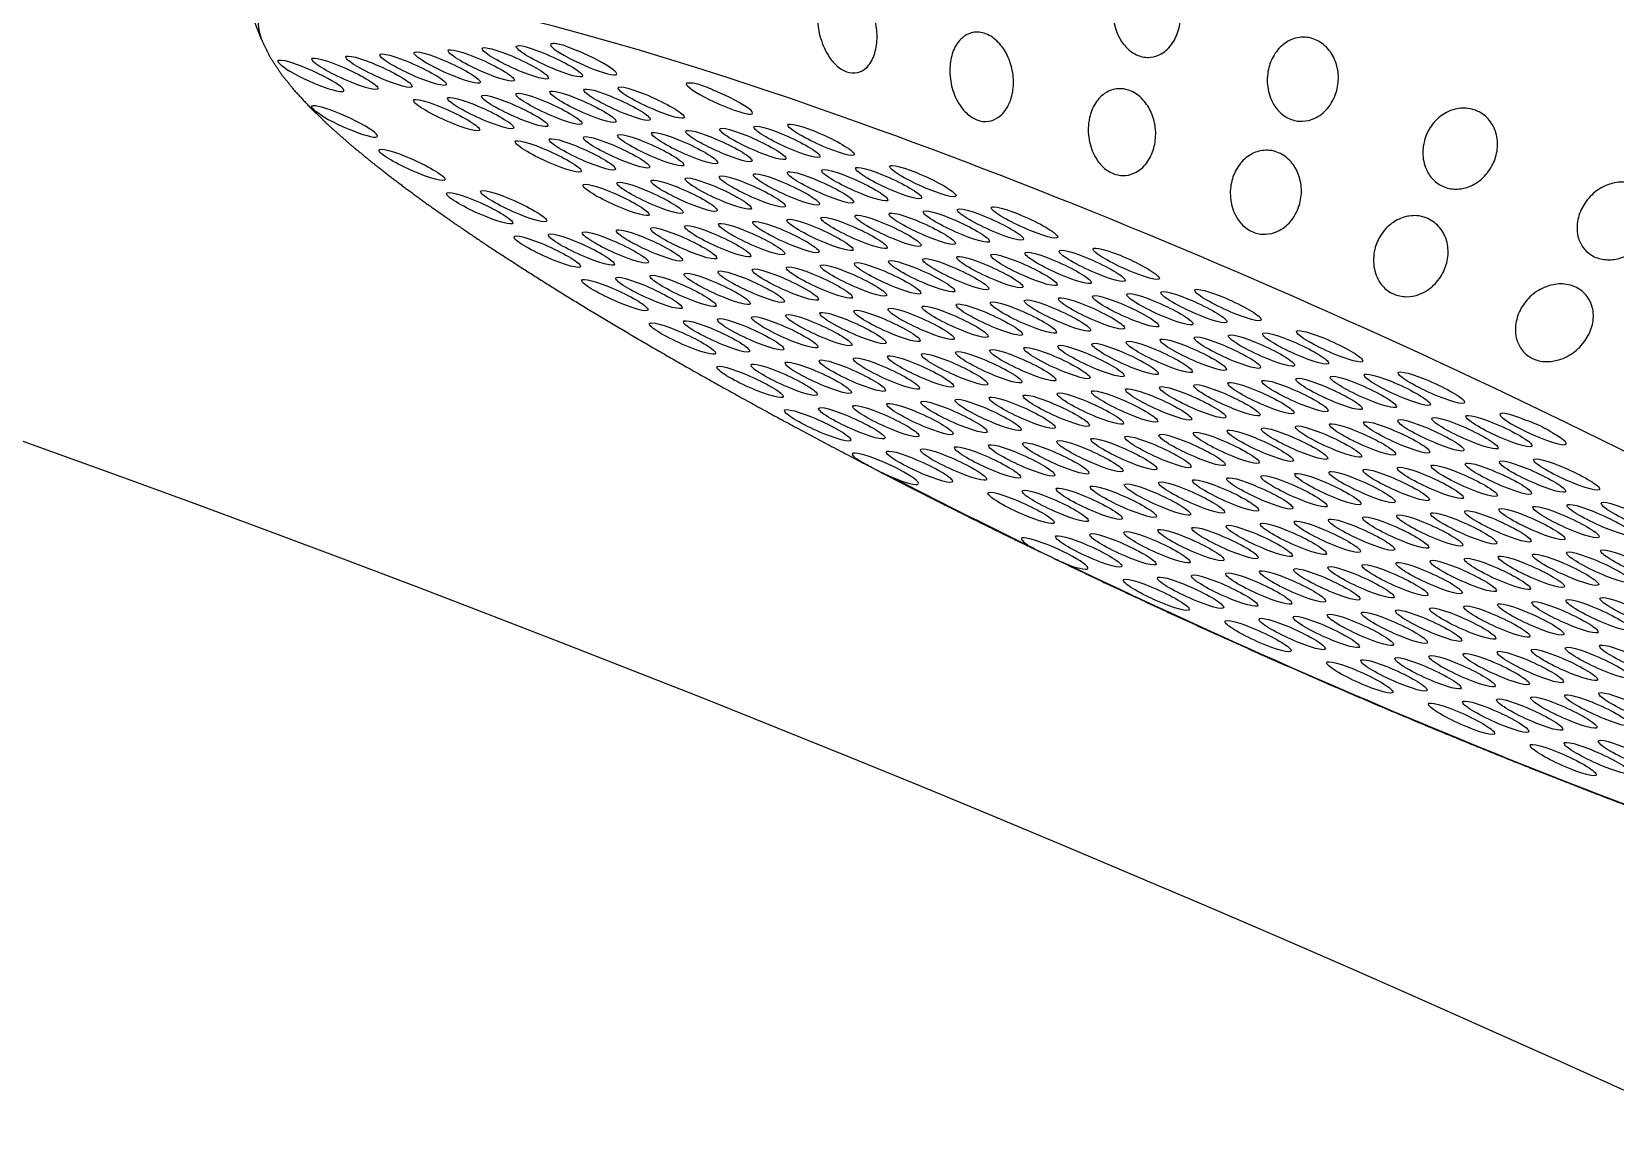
# Model space of a CAD drawing. Extents: x 1077 to 1145, y 510 to 635.
# Drawn here: x 1102.246 to 1104.23, y 556.44 to 557.81 of the extents above; entities that cross this region are included whole.
import ezdxf

# ---------------------------------------------------------------- set-up
doc = ezdxf.new("R2010")
doc.units = 0
doc.header["$MEASUREMENT"] = 0
doc.layers.add('1', color=4, linetype='Continuous')
doc.layers.add('DIM', color=3, linetype='Continuous')

# ---------------------------------------------------------------- blocks, each defined once
blk = doc.blocks.new('SUCTION')
at = {"layer": '1'}
blk.add_line((-0.5163, 1.4629), (-0.4533, 1.5289), dxfattribs=at)
for centre, major_axis, start_param, end_param in [((0.0017, 0.059), (-0.0289, 1.8748), 3.141593, 6.283185), ((0.5106, 0.0668), (-0.0289, 1.8748), 3.141593, 6.283185), ((-0.4641, 0.0518), (-0.022, 1.427), 2.994561, 6.430217)]:
    blk.add_ellipse(centre, major_axis=major_axis, ratio=0.145722, start_param=start_param, end_param=end_param, dxfattribs=at)
at = {"layer": '1', "color": 3}
for centre, major_axis, start_param, end_param in [((-0.5313, 1.3876), (0.0007, -0.0455), 3.930767, 8.961115), ((-0.5107, 1.35), (0.0007, -0.0455), 0.253665, 6.53685), ((-0.565, 1.3253), (0.0007, -0.0455), 4.112585, 9.142933), ((-0.4902, 1.3125), (0.0007, -0.0455), 0.253665, 6.53685), ((-0.4697, 1.2749), (0.0007, -0.0455), 0.253665, 6.53685), ((-0.5782, 1.2255), (0.0007, -0.0455), 0.253665, 6.53685), ((-0.4492, 1.2374), (0.0007, -0.0455), 0.253665, 6.53685), ((-0.5034, 1.2127), (0.0007, -0.0455), 0.253665, 6.53685), ((-0.4286, 1.1998), (0.0007, -0.0455), 0.253665, 6.53685), ((-0.4829, 1.1751), (0.0007, -0.0455), 0.253665, 6.53685), ((-0.4081, 1.1623), (0.0007, -0.0455), 0.253665, 6.53685), ((-0.5914, 1.1257), (0.0007, -0.0455), 0.253665, 6.53685), ((-0.4624, 1.1376), (0.0007, -0.0455), 0.253665, 6.53685), ((-0.3876, 1.1247), (0.0007, -0.0455), 0.253665, 6.53685), ((-0.5709, 1.0882), (0.0007, -0.0455), 0.253665, 6.53685), ((-0.4418, 1.1), (0.0007, -0.0455), 0.253665, 6.53685), ((-0.3671, 1.0871), (0.0007, -0.0455), 3.065388, 8.095736), ((-0.4961, 1.0753), (0.0007, -0.0455), 0.253665, 6.53685), ((-0.4213, 1.0624), (0.0007, -0.0455), 0.253665, 6.53685), ((-0.6046, 1.0259), (0.0007, -0.0455), 0.253665, 6.53685), ((-0.4756, 1.0378), (0.0007, -0.0455), 0.253665, 6.53685), ((-0.4008, 1.0249), (0.0007, -0.0455), 0.253665, 6.53685), ((-0.5841, 0.9884), (0.0007, -0.0455), 0.253665, 6.53685), ((-0.4551, 1.0002), (0.0007, -0.0455), 0.253665, 6.53685), ((-0.3803, 0.9873), (0.0007, -0.0455), 0.253665, 6.53685), ((-0.5093, 0.9755), (0.0007, -0.0455), 0.253665, 6.53685), ((-0.4345, 0.9626), (0.0007, -0.0455), 0.253665, 6.53685), ((-0.5636, 0.9508), (0.0007, -0.0455), 0.253665, 6.53685), ((-0.6178, 0.9261), (0.0007, -0.0455), 0.253665, 6.53685), ((-0.4888, 0.9379), (0.0007, -0.0455), 0.253665, 6.53685), ((-0.414, 0.9251), (0.0007, -0.0455), 0.253665, 6.53685), ((-0.5431, 0.9133), (0.0007, -0.0455), 0.253665, 6.53685), ((-0.3392, 0.9122), (0.0007, -0.0455), 2.883569, 7.913917), ((-0.5973, 0.8886), (0.0007, -0.0455), 0.253665, 6.53685), ((-0.4683, 0.9004), (0.0007, -0.0455), 0.253665, 6.53685), ((-0.3935, 0.8875), (0.0007, -0.0455), 0.253665, 6.53685), ((-0.5225, 0.8757), (0.0007, -0.0455), 0.253665, 6.53685), ((-0.4477, 0.8628), (0.0007, -0.0455), 0.253665, 6.53685), ((-0.5768, 0.851), (0.0007, -0.0455), 0.253665, 6.53685), ((-0.373, 0.85), (0.0007, -0.0455), 0.253665, 6.53685), ((-0.6311, 0.8263), (0.0007, -0.0455), 0.253665, 6.53685), ((-0.502, 0.8381), (0.0007, -0.0455), 0.253665, 6.53685), ((-0.4272, 0.8253), (0.0007, -0.0455), 0.253665, 6.53685), ((-0.5563, 0.8134), (0.0007, -0.0455), 0.253665, 6.53685), ((-0.3524, 0.8124), (0.0007, -0.0455), 0.253665, 6.53685), ((-0.6105, 0.7888), (0.0007, -0.0455), 0.253665, 6.53685), ((-0.4815, 0.8006), (0.0007, -0.0455), 0.253665, 6.53685), ((-0.4067, 0.7877), (0.0007, -0.0455), 0.253665, 6.53685), ((-0.5357, 0.7759), (0.0007, -0.0455), 0.253665, 6.53685), ((-0.3319, 0.7749), (0.0007, -0.0455), 0.253665, 6.53685), ((-0.59, 0.7512), (0.0007, -0.0455), 0.253665, 6.53685), ((-0.461, 0.763), (0.0007, -0.0455), 0.253665, 6.53685), ((-0.3862, 0.7502), (0.0007, -0.0455), 0.253665, 6.53685), ((-0.6443, 0.7265), (0.0007, -0.0455), 0.253665, 6.53685), ((-0.5152, 0.7383), (0.0007, -0.0455), 0.253665, 6.53685), ((-0.4404, 0.7255), (0.0007, -0.0455), 0.253665, 6.53685), ((-0.5695, 0.7136), (0.0007, -0.0455), 0.253665, 6.53685), ((-0.3656, 0.7126), (0.0007, -0.0455), 0.253665, 6.53685), ((-0.6237, 0.6889), (0.0007, -0.0455), 0.253665, 6.53685), ((-0.4947, 0.7008), (0.0007, -0.0455), 0.253665, 6.53685), ((-0.4199, 0.6879), (0.0007, -0.0455), 0.253665, 6.53685), ((-0.549, 0.6761), (0.0007, -0.0455), 0.253665, 6.53685), ((-0.3451, 0.6751), (0.0007, -0.0455), 0.253665, 6.53685), ((-0.6032, 0.6514), (0.0007, -0.0455), 0.253665, 6.53685), ((-0.4742, 0.6632), (0.0007, -0.0455), 0.253665, 6.53685), ((-0.3994, 0.6504), (0.0007, -0.0455), 0.253665, 6.53685), ((-0.6575, 0.6267), (0.0007, -0.0455), 0.253665, 6.53685), ((-0.5284, 0.6385), (0.0007, -0.0455), 0.253665, 6.53685), ((-0.4536, 0.6257), (0.0007, -0.0455), 0.253665, 6.53685), ((-0.3246, 0.6375), (0.0007, -0.0455), 0.253665, 6.53685), ((-0.5827, 0.6138), (0.0007, -0.0455), 0.253665, 6.53685), ((-0.3789, 0.6128), (0.0007, -0.0455), 0.253665, 6.53685), ((-0.637, 0.5891), (0.0007, -0.0455), 0.253665, 6.53685), ((-0.5079, 0.601), (0.0007, -0.0455), 0.253665, 6.53685), ((-0.4331, 0.5881), (0.0007, -0.0455), 0.253665, 6.53685), ((-0.5622, 0.5763), (0.0007, -0.0455), 0.253665, 6.53685), ((-0.3583, 0.5753), (0.0007, -0.0455), 0.253665, 6.53685), ((-0.6164, 0.5516), (0.0007, -0.0455), 0.253665, 6.53685), ((-0.4874, 0.5634), (0.0007, -0.0455), 0.253665, 6.53685), ((-0.4126, 0.5506), (0.0007, -0.0455), 0.253665, 6.53685), ((-0.6707, 0.5269), (0.0007, -0.0455), 4.977964, 10.008312), ((-0.5416, 0.5387), (0.0007, -0.0455), 0.253665, 6.53685), ((-0.4669, 0.5259), (0.0007, -0.0455), 0.253665, 6.53685), ((-0.3378, 0.5377), (0.0007, -0.0455), 0.253665, 6.53685), ((-0.5959, 0.514), (0.0007, -0.0455), 0.253665, 6.53685), ((-0.3921, 0.513), (0.0007, -0.0455), 0.253665, 6.53685), ((-0.6502, 0.4893), (0.0007, -0.0455), 0.253665, 6.53685), ((-0.5211, 0.5012), (0.0007, -0.0455), 0.253665, 6.53685), ((-0.4463, 0.4883), (0.0007, -0.0455), 0.253665, 6.53685), ((-0.3173, 0.5002), (0.0007, -0.0455), 0.253665, 6.53685), ((-0.5754, 0.4765), (0.0007, -0.0455), 0.253665, 6.53685), ((-0.3715, 0.4755), (0.0007, -0.0455), 0.253665, 6.53685), ((-0.4786, 0.0515), (-0.0215, 1.3915), 1.229121, 1.372604), ((-0.6296, 0.4518), (0.0007, -0.0455), 0.253665, 6.53685), ((-0.5006, 0.4636), (0.0007, -0.0455), 0.253665, 6.53685), ((-0.4258, 0.4508), (0.0007, -0.0455), 0.253665, 6.53685), ((-0.5549, 0.4389), (0.0007, -0.0455), 0.253665, 6.53685), ((-0.4801, 0.4261), (0.0007, -0.0455), 0.253665, 6.53685), ((-0.351, 0.4379), (0.0007, -0.0455), 0.253665, 6.53685), ((-0.6091, 0.4142), (0.0007, -0.0455), 0.253665, 6.53685), ((-0.4053, 0.4132), (0.0007, -0.0455), 0.253665, 6.53685), ((-0.5343, 0.4014), (0.0007, -0.0455), 0.253665, 6.53685), ((-0.4595, 0.3885), (0.0007, -0.0455), 0.253665, 6.53685), ((-0.3305, 0.4003), (0.0007, -0.0455), 0.253665, 6.53685), ((-0.5886, 0.3767), (0.0007, -0.0455), 0.253665, 6.53685), ((-0.3848, 0.3757), (0.0007, -0.0455), 0.253665, 6.53685), ((-0.6428, 0.352), (0.0007, -0.0455), 0.253665, 6.53685), ((-0.5138, 0.3638), (0.0007, -0.0455), 0.253665, 6.53685), ((-0.439, 0.351), (0.0007, -0.0455), 0.253665, 6.53685), ((-0.31, 0.3628), (0.0007, -0.0455), 0.253665, 6.53685), ((-0.5681, 0.3391), (0.0007, -0.0455), 0.253665, 6.53685), ((-0.3642, 0.3381), (0.0007, -0.0455), 0.253665, 6.53685), ((-0.6223, 0.3144), (0.0007, -0.0455), 0.253665, 6.53685), ((-0.4933, 0.3263), (0.0007, -0.0455), 0.253665, 6.53685), ((-0.4185, 0.3134), (0.0007, -0.0455), 0.253665, 6.53685), ((-0.6766, 0.2897), (0.0007, -0.0455), 5.159783, 10.190131), ((-0.5475, 0.3016), (0.0007, -0.0455), 0.253665, 6.53685), ((-0.4727, 0.2887), (0.0007, -0.0455), 0.253665, 6.53685), ((-0.3437, 0.3005), (0.0007, -0.0455), 0.253665, 6.53685), ((-0.6018, 0.2769), (0.0007, -0.0455), 0.253665, 6.53685), ((-0.398, 0.2758), (0.0007, -0.0455), 0.253665, 6.53685), ((-0.6561, 0.2522), (0.0007, -0.0455), 0.253665, 6.53685), ((-0.527, 0.264), (0.0007, -0.0455), 0.253665, 6.53685), ((-0.4522, 0.2512), (0.0007, -0.0455), 0.253665, 6.53685), ((-0.3232, 0.263), (0.0007, -0.0455), 0.253665, 6.53685), ((-0.5813, 0.2393), (0.0007, -0.0455), 0.253665, 6.53685), ((-0.3774, 0.2383), (0.0007, -0.0455), 0.253665, 6.53685), ((-0.4786, 0.0515), (-0.0215, 1.3915), 1.410939, 2.237983), ((-0.6355, 0.2146), (0.0007, -0.0455), 0.253665, 6.53685), ((-0.5065, 0.2265), (0.0007, -0.0455), 0.253665, 6.53685), ((-0.4317, 0.2136), (0.0007, -0.0455), 0.253665, 6.53685), ((-0.3026, 0.2254), (0.0007, -0.0455), 0.253665, 6.53685), ((-0.5607, 0.2018), (0.0007, -0.0455), 0.253665, 6.53685), ((-0.486, 0.1889), (0.0007, -0.0455), 0.253665, 6.53685), ((-0.3569, 0.2007), (0.0007, -0.0455), 0.253665, 6.53685), ((-0.615, 0.1771), (0.0007, -0.0455), 0.253665, 6.53685), ((-0.4112, 0.176), (0.0007, -0.0455), 0.253665, 6.53685), ((-0.6693, 0.1524), (0.0007, -0.0455), 0.253665, 6.53685), ((-0.5402, 0.1642), (0.0007, -0.0455), 0.253665, 6.53685), ((-0.4654, 0.1513), (0.0007, -0.0455), 0.253665, 6.53685), ((-0.3364, 0.1632), (0.0007, -0.0455), 0.253665, 6.53685), ((-0.5945, 0.1395), (0.0007, -0.0455), 0.253665, 6.53685), ((-0.3906, 0.1385), (0.0007, -0.0455), 0.253665, 6.53685), ((-0.6487, 0.1148), (0.0007, -0.0455), 0.253665, 6.53685), ((-0.5197, 0.1267), (0.0007, -0.0455), 0.253665, 6.53685), ((-0.4449, 0.1138), (0.0007, -0.0455), 0.253665, 6.53685), ((-0.3159, 0.1256), (0.0007, -0.0455), 0.253665, 6.53685), ((-0.574, 0.102), (0.0007, -0.0455), 0.253665, 6.53685), ((-0.4992, 0.0891), (0.0007, -0.0455), 0.253665, 6.53685), ((-0.3701, 0.1009), (0.0007, -0.0455), 0.253665, 6.53685), ((-0.6282, 0.0773), (0.0007, -0.0455), 0.253665, 6.53685), ((-0.4244, 0.0762), (0.0007, -0.0455), 0.253665, 6.53685), ((-0.2953, 0.0881), (0.0007, -0.0455), 0.253665, 6.53685), ((-0.5534, 0.0644), (0.0007, -0.0455), 0.253665, 6.53685), ((-0.4786, 0.0515), (0.0007, -0.0455), 0.253665, 6.53685), ((-0.3496, 0.0634), (0.0007, -0.0455), 0.253665, 6.53685), ((-0.6077, 0.0397), (0.0007, -0.0455), 0.253665, 6.53685), ((-0.4039, 0.0387), (0.0007, -0.0455), 0.253665, 6.53685), ((-0.662, 0.015), (0.0007, -0.0455), 0.253665, 6.53685), ((-0.5329, 0.0268), (0.0007, -0.0455), 0.253665, 6.53685), ((-0.4581, 0.014), (0.0007, -0.0455), 0.253665, 6.53685), ((-0.3291, 0.0258), (0.0007, -0.0455), 0.253665, 6.53685), ((-0.5872, 0.0022), (0.0007, -0.0455), 0.253665, 6.53685), ((-0.3833, 0.0011), (0.0007, -0.0455), 0.253665, 6.53685), ((-0.6414, -0.0225), (0.0007, -0.0455), 0.253665, 6.53685), ((-0.5124, -0.0107), (0.0007, -0.0455), 0.253665, 6.53685), ((-0.4376, -0.0236), (0.0007, -0.0455), 0.253665, 6.53685), ((-0.3085, -0.0117), (0.0007, -0.0455), 0.253665, 6.53685), ((-0.5666, -0.0354), (0.0007, -0.0455), 0.253665, 6.53685), ((-0.4919, -0.0483), (0.0007, -0.0455), 0.253665, 6.53685), ((-0.3628, -0.0364), (0.0007, -0.0455), 0.253665, 6.53685), ((-0.288, -0.0493), (0.0007, -0.0455), 0.253665, 6.53685), ((-0.6209, -0.0601), (0.0007, -0.0455), 0.253665, 6.53685), ((-0.4171, -0.0611), (0.0007, -0.0455), 0.253665, 6.53685), ((-0.5461, -0.073), (0.0007, -0.0455), 0.253665, 6.53685), ((-0.4713, -0.0858), (0.0007, -0.0455), 0.253665, 6.53685), ((-0.3423, -0.074), (0.0007, -0.0455), 0.253665, 6.53685), ((-0.6004, -0.0977), (0.0007, -0.0455), 0.253665, 6.53685), ((-0.3965, -0.0987), (0.0007, -0.0455), 0.253665, 6.53685), ((-0.6546, -0.1223), (0.0007, -0.0455), 0.253665, 6.53685), ((-0.5256, -0.1105), (0.0007, -0.0455), 0.253665, 6.53685), ((-0.4508, -0.1234), (0.0007, -0.0455), 0.253665, 6.53685), ((-0.3218, -0.1115), (0.0007, -0.0455), 0.253665, 6.53685), ((-0.5799, -0.1352), (0.0007, -0.0455), 0.253665, 6.53685), ((-0.5051, -0.1481), (0.0007, -0.0455), 0.253665, 6.53685), ((-0.376, -0.1362), (0.0007, -0.0455), 0.253665, 6.53685), ((-0.3012, -0.1491), (0.0007, -0.0455), 0.253665, 6.53685), ((-0.6341, -0.1599), (0.0007, -0.0455), 0.253665, 6.53685), ((-0.4303, -0.1609), (0.0007, -0.0455), 0.253665, 6.53685), ((-0.5593, -0.1728), (0.0007, -0.0455), 0.253665, 6.53685), ((-0.4845, -0.1856), (0.0007, -0.0455), 0.253665, 6.53685), ((-0.3555, -0.1738), (0.0007, -0.0455), 0.253665, 6.53685), ((-0.2807, -0.1866), (0.0007, -0.0455), 2.01819, 7.048538), ((-0.6136, -0.1975), (0.0007, -0.0455), 0.253665, 6.53685), ((-0.4098, -0.1985), (0.0007, -0.0455), 0.253665, 6.53685), ((-0.5388, -0.2103), (0.0007, -0.0455), 0.253665, 6.53685), ((-0.464, -0.2232), (0.0007, -0.0455), 0.253665, 6.53685), ((-0.335, -0.2113), (0.0007, -0.0455), 0.253665, 6.53685), ((-0.5931, -0.235), (0.0007, -0.0455), 0.253665, 6.53685), ((-0.5183, -0.2479), (0.0007, -0.0455), 0.253665, 6.53685), ((-0.3892, -0.236), (0.0007, -0.0455), 0.253665, 6.53685), ((-0.6473, -0.2597), (0.0007, -0.0455), 0.253665, 6.53685), ((-0.4435, -0.2607), (0.0007, -0.0455), 0.253665, 6.53685), ((-0.3144, -0.2489), (0.0007, -0.0455), 0.253665, 6.53685), ((-0.5725, -0.2726), (0.0007, -0.0455), 0.253665, 6.53685), ((-0.4978, -0.2854), (0.0007, -0.0455), 0.253665, 6.53685), ((-0.3687, -0.2736), (0.0007, -0.0455), 0.253665, 6.53685), ((-0.6268, -0.2973), (0.0007, -0.0455), 0.253665, 6.53685), ((-0.423, -0.2983), (0.0007, -0.0455), 0.253665, 6.53685), ((-0.552, -0.3101), (0.0007, -0.0455), 0.253665, 6.53685), ((-0.4772, -0.323), (0.0007, -0.0455), 0.253665, 6.53685), ((-0.3482, -0.3111), (0.0007, -0.0455), 0.253665, 6.53685), ((-0.6063, -0.3348), (0.0007, -0.0455), 0.253665, 6.53685), ((-0.5315, -0.3477), (0.0007, -0.0455), 0.253665, 6.53685), ((-0.4024, -0.3358), (0.0007, -0.0455), 0.253665, 6.53685), ((-0.4567, -0.3605), (0.0007, -0.0455), 0.253665, 6.53685), ((-0.3277, -0.3487), (0.0007, -0.0455), 0.253665, 6.53685), ((-0.5858, -0.3724), (0.0007, -0.0455), 0.253665, 6.53685), ((-0.511, -0.3852), (0.0007, -0.0455), 0.253665, 6.53685), ((-0.3819, -0.3734), (0.0007, -0.0455), 0.253665, 6.53685), ((-0.64, -0.3971), (0.0007, -0.0455), 0.253665, 6.53685), ((-0.4362, -0.3981), (0.0007, -0.0455), 0.253665, 6.53685), ((-0.5652, -0.4099), (0.0007, -0.0455), 0.253665, 6.53685), ((-0.4904, -0.4228), (0.0007, -0.0455), 0.253665, 6.53685), ((-0.6195, -0.4346), (0.0007, -0.0455), 0.253665, 6.53685), ((-0.5447, -0.4475), (0.0007, -0.0455), 0.253665, 6.53685), ((-0.599, -0.4722), (0.0007, -0.0455), 0.253665, 6.53685)]:
    blk.add_ellipse(centre, major_axis=major_axis, ratio=0.145722, start_param=start_param, end_param=end_param, dxfattribs=at)
at = {"layer": '1'}
for points in [[(-0.5163, 1.4629), (-0.5315, 1.4441), (-0.5446, 1.4227), (-0.5564, 1.3987), (-0.5673, 1.3717), (-0.5776, 1.3416), (-0.5874, 1.3084), (-0.5967, 1.272), (-0.6056, 1.2324), (-0.6141, 1.1898), (-0.6221, 1.1442), (-0.6297, 1.0957), (-0.6368, 1.0443), (-0.6435, 0.9903), (-0.6497, 0.9337), (-0.6554, 0.8747), (-0.6606, 0.8135), (-0.6653, 0.7502), (-0.6695, 0.685), (-0.6731, 0.6181), (-0.6762, 0.5496)], [(-0.6767, 0.5355), (-0.6783, 0.4907), (-0.6797, 0.4454), (-0.6809, 0.3996), (-0.6818, 0.3534), (-0.6824, 0.3069)], [(-0.6826, 0.2881), (-0.6831, 0.2145), (-0.6829, 0.1403), (-0.6822, 0.066), (-0.6809, -0.0084), (-0.679, -0.0826), (-0.6766, -0.1565), (-0.6736, -0.2298), (-0.67, -0.3023), (-0.6659, -0.3738), (-0.6613, -0.4441), (-0.6561, -0.513), (-0.6505, -0.5804), (-0.6443, -0.646), (-0.6377, -0.7097), (-0.6306, -0.7713), (-0.6231, -0.8306), (-0.6151, -0.8875), (-0.6068, -0.9418), (-0.598, -0.9934), (-0.5889, -1.0422), (-0.5794, -1.088), (-0.5696, -1.1307), (-0.5595, -1.1704), (-0.549, -1.2068), (-0.5381, -1.24), (-0.5268, -1.27), (-0.515, -1.2969), (-0.5024, -1.3208), (-0.4886, -1.3418), (-0.4728, -1.3603)]]:
    blk.add_open_spline(points, degree=1, dxfattribs=at)
at = {"layer": '1', "color": 3}
for points, knots in [([(-0.5365, 1.4196), (-0.5361, 1.4225), (-0.5355, 1.425), (-0.5341, 1.4295), (-0.5332, 1.4313), (-0.5318, 1.4332), (-0.5312, 1.4333), (-0.5301, 1.4321), (-0.5296, 1.4306), (-0.5289, 1.4283)], [-0.10334717, -0.10334717, -0.10334717, -0.10334717, -0.09099542, -0.09099542, -0.07615637, -0.07615637, -0.06155718, -0.06155718, -0.04630625, -0.04630625, -0.04630625, -0.04630625]), ([(-0.5709, 1.3509), (-0.5706, 1.3543), (-0.5701, 1.3574), (-0.5688, 1.3633), (-0.568, 1.3658), (-0.5667, 1.3695), (-0.5661, 1.3705), (-0.5651, 1.371), (-0.5646, 1.3705), (-0.5638, 1.3691)], [-0.10334717, -0.10334717, -0.10334717, -0.10334717, -0.09099542, -0.09099542, -0.07615637, -0.07615637, -0.06155718, -0.06155718, -0.04630625, -0.04630625, -0.04630625, -0.04630625]), ([(-0.3672, 1.1325), (-0.367, 1.1324), (-0.3667, 1.1321), (-0.3656, 1.1309), (-0.3647, 1.1293), (-0.3633, 1.1253), (-0.3628, 1.1231), (-0.3619, 1.1178), (-0.3616, 1.1148), (-0.3612, 1.1073), (-0.361, 1.1028), (-0.3608, 1.0981)], [-0.10333581, -0.10333581, -0.10333581, -0.10333581, -0.09774084, -0.09774084, -0.08402044, -0.08402044, -0.07264257, -0.07264257, -0.06085918, -0.06085918, -0.04630941, -0.04630941, -0.04630941, -0.04630941]), ([(-0.3382, 0.9562), (-0.338, 0.956), (-0.3379, 0.9556), (-0.3369, 0.9537), (-0.336, 0.9514), (-0.3346, 0.946), (-0.3341, 0.9432), (-0.3333, 0.9367), (-0.3331, 0.9331), (-0.3328, 0.9247), (-0.3328, 0.9199), (-0.3326, 0.9151)], [-0.10333223, -0.10333223, -0.10333223, -0.10333223, -0.09981809, -0.09981809, -0.08531374, -0.08531374, -0.07331614, -0.07331614, -0.06095866, -0.06095866, -0.0463084, -0.0463084, -0.0463084, -0.0463084]), ([(-0.1953, 0.8442), (-0.1892, 0.8471), (-0.1825, 0.8494), (-0.1694, 0.8516), (-0.1631, 0.8514), (-0.1533, 0.8486), (-0.149, 0.8463), (-0.1442, 0.8408), (-0.1428, 0.8387), (-0.1408, 0.834), (-0.1402, 0.8313), (-0.1397, 0.8258), (-0.1397, 0.8228), (-0.1407, 0.8167), (-0.1415, 0.8135), (-0.1449, 0.8043), (-0.1484, 0.7982), (-0.1568, 0.787), (-0.1625, 0.7812), (-0.1748, 0.7716), (-0.1814, 0.7678), (-0.194, 0.7624), (-0.201, 0.7604), (-0.2146, 0.7591), (-0.2211, 0.7598), (-0.2302, 0.7636), (-0.2338, 0.7661), (-0.2391, 0.7729), (-0.2408, 0.7773), (-0.2417, 0.7869), (-0.241, 0.7924), (-0.2374, 0.8033), (-0.2346, 0.8086), (-0.227, 0.8199), (-0.2211, 0.8262), (-0.2085, 0.8368), (-0.2017, 0.8411), (-0.1953, 0.8442)], [0, 0, 0, 0, 0.023389, 0.023389, 0.0467779, 0.0467779, 0.0659746, 0.0659746, 0.0755729, 0.0755729, 0.0851712, 0.0851712, 0.0947696, 0.0947696, 0.1043679, 0.1043679, 0.1235645, 0.1235645, 0.1469535, 0.1469535, 0.1703425, 0.1703425, 0.1947513, 0.1947513, 0.2191601, 0.2191601, 0.2357472, 0.2357472, 0.2523342, 0.2523342, 0.2689213, 0.2689213, 0.2855084, 0.2855084, 0.3099172, 0.3099172, 0.334326, 0.334326, 0.334326, 0.334326]), ([(-0.1792, 0.6681), (-0.1731, 0.6704), (-0.1663, 0.672), (-0.1532, 0.6725), (-0.1469, 0.6715), (-0.1371, 0.6673), (-0.1329, 0.6642), (-0.1281, 0.6579), (-0.1268, 0.6555), (-0.1249, 0.6502), (-0.1243, 0.6474), (-0.1239, 0.6414), (-0.124, 0.6383), (-0.1251, 0.632), (-0.126, 0.6288), (-0.1295, 0.6195), (-0.1331, 0.6136), (-0.1418, 0.6028), (-0.1476, 0.5975), (-0.1601, 0.589), (-0.1668, 0.5859), (-0.1794, 0.5818), (-0.1865, 0.5806), (-0.2001, 0.581), (-0.2066, 0.5826), (-0.2156, 0.5878), (-0.2192, 0.5908), (-0.2244, 0.5987), (-0.226, 0.6035), (-0.2268, 0.6138), (-0.2259, 0.6195), (-0.2221, 0.6304), (-0.2192, 0.6357), (-0.2113, 0.6466), (-0.2054, 0.6525), (-0.1926, 0.6621), (-0.1857, 0.6657), (-0.1792, 0.6681)], [0, 0, 0, 0, 0.023389, 0.023389, 0.0467779, 0.0467779, 0.0659746, 0.0659746, 0.0755729, 0.0755729, 0.0851712, 0.0851712, 0.0947696, 0.0947696, 0.1043679, 0.1043679, 0.1235645, 0.1235645, 0.1469535, 0.1469535, 0.1703425, 0.1703425, 0.1947513, 0.1947513, 0.2191601, 0.2191601, 0.2357472, 0.2357472, 0.2523342, 0.2523342, 0.2689213, 0.2689213, 0.2855084, 0.2855084, 0.3099172, 0.3099172, 0.334326, 0.334326, 0.334326, 0.334326]), ([(-0.6769, 0.5149), (-0.677, 0.5166), (-0.677, 0.5185), (-0.6771, 0.5248), (-0.677, 0.5294), (-0.6766, 0.5377), (-0.6765, 0.5414), (-0.6762, 0.5485), (-0.6761, 0.5519), (-0.6757, 0.5588), (-0.6755, 0.5621), (-0.6749, 0.5648)], [-0.10333581, -0.10333581, -0.10333581, -0.10333581, -0.09774084, -0.09774084, -0.08402044, -0.08402044, -0.07264257, -0.07264257, -0.06085918, -0.06085918, -0.04630941, -0.04630941, -0.04630941, -0.04630941]), ([(-0.0192, 0.5165), (-0.013, 0.5181), (-0.0063, 0.5188), (0.0068, 0.5178), (0.0131, 0.5159), (0.0228, 0.5104), (0.027, 0.5066), (0.0316, 0.4995), (0.0329, 0.4968), (0.0347, 0.4911), (0.0352, 0.4881), (0.0355, 0.4819), (0.0353, 0.4787), (0.0342, 0.4723), (0.0332, 0.4691), (0.0295, 0.4599), (0.0258, 0.4543), (0.0169, 0.4443), (0.011, 0.4395), (-0.0016, 0.4323), (-0.0083, 0.4298), (-0.0211, 0.4271), (-0.0282, 0.4267), (-0.0418, 0.4287), (-0.0483, 0.4312), (-0.0572, 0.4376), (-0.0607, 0.4412), (-0.0658, 0.45), (-0.0673, 0.4552), (-0.0679, 0.4659), (-0.0669, 0.4718), (-0.0629, 0.4827), (-0.0599, 0.4878), (-0.0518, 0.4982), (-0.0458, 0.5035), (-0.0327, 0.5118), (-0.0257, 0.5148), (-0.0192, 0.5165)], [0, 0, 0, 0, 0.0233552, 0.0233552, 0.0467103, 0.0467103, 0.0658795, 0.0658795, 0.0754641, 0.0754641, 0.0850487, 0.0850487, 0.0946332, 0.0946332, 0.1042178, 0.1042178, 0.123387, 0.123387, 0.1467421, 0.1467421, 0.1700973, 0.1700973, 0.1945396, 0.1945396, 0.2189818, 0.2189818, 0.2355966, 0.2355966, 0.2522113, 0.2522113, 0.2688261, 0.2688261, 0.2854408, 0.2854408, 0.3098831, 0.3098831, 0.3343253, 0.3343253, 0.3343253, 0.3343253]), ([(-0.1664, 0.4815), (-0.1602, 0.4832), (-0.1534, 0.4839), (-0.1403, 0.4829), (-0.134, 0.4811), (-0.1244, 0.4755), (-0.1201, 0.4718), (-0.1155, 0.4646), (-0.1143, 0.4619), (-0.1125, 0.4562), (-0.1119, 0.4532), (-0.1116, 0.447), (-0.1118, 0.4438), (-0.1129, 0.4374), (-0.1139, 0.4342), (-0.1176, 0.425), (-0.1214, 0.4194), (-0.1302, 0.4093), (-0.1361, 0.4045), (-0.1488, 0.3973), (-0.1555, 0.3949), (-0.1683, 0.3922), (-0.1754, 0.3918), (-0.1889, 0.3939), (-0.1954, 0.3963), (-0.2044, 0.4028), (-0.2078, 0.4063), (-0.2129, 0.4151), (-0.2144, 0.4203), (-0.215, 0.431), (-0.2141, 0.4368), (-0.2101, 0.4477), (-0.207, 0.4528), (-0.199, 0.4632), (-0.1929, 0.4686), (-0.1799, 0.4769), (-0.1729, 0.4798), (-0.1664, 0.4815)], [0, 0, 0, 0, 0.023389, 0.023389, 0.0467779, 0.0467779, 0.0659746, 0.0659746, 0.0755729, 0.0755729, 0.0851712, 0.0851712, 0.0947696, 0.0947696, 0.1043679, 0.1043679, 0.1235645, 0.1235645, 0.1469535, 0.1469535, 0.1703425, 0.1703425, 0.1947513, 0.1947513, 0.2191601, 0.2191601, 0.2357472, 0.2357472, 0.2523342, 0.2523342, 0.2689213, 0.2689213, 0.2855084, 0.2855084, 0.3099172, 0.3099172, 0.334326, 0.334326, 0.334326, 0.334326]), ([(-0.6823, 0.27), (-0.6823, 0.271), (-0.6824, 0.2721), (-0.6827, 0.2777), (-0.6827, 0.2824), (-0.6826, 0.2913), (-0.6826, 0.2953), (-0.6825, 0.3033), (-0.6825, 0.3072), (-0.6823, 0.3151), (-0.6821, 0.3191), (-0.6817, 0.3225)], [-0.10333223, -0.10333223, -0.10333223, -0.10333223, -0.09981809, -0.09981809, -0.08531374, -0.08531374, -0.07331614, -0.07331614, -0.06095866, -0.06095866, -0.0463084, -0.0463084, -0.0463084, -0.0463084]), ([(-0.0093, 0.3059), (-0.003, 0.3068), (0.0038, 0.3067), (0.0169, 0.3041), (0.0231, 0.3015), (0.0327, 0.2946), (0.0368, 0.2903), (0.0413, 0.2825), (0.0425, 0.2796), (0.0442, 0.2736), (0.0447, 0.2704), (0.0449, 0.2641), (0.0446, 0.2609), (0.0433, 0.2545), (0.0423, 0.2513), (0.0384, 0.2424), (0.0346, 0.2371), (0.0256, 0.228), (0.0195, 0.2238), (0.0067, 0.2179), (0, 0.2162), (-0.0128, 0.215), (-0.0199, 0.2154), (-0.0335, 0.2191), (-0.0399, 0.2223), (-0.0487, 0.2299), (-0.0522, 0.234), (-0.0571, 0.2435), (-0.0585, 0.249), (-0.0589, 0.26), (-0.0578, 0.2658), (-0.0536, 0.2765), (-0.0505, 0.2813), (-0.0422, 0.291), (-0.036, 0.2958), (-0.0228, 0.3027), (-0.0158, 0.3049), (-0.0093, 0.3059)], [0, 0, 0, 0, 0.0233552, 0.0233552, 0.0467103, 0.0467103, 0.0658795, 0.0658795, 0.0754641, 0.0754641, 0.0850487, 0.0850487, 0.0946332, 0.0946332, 0.1042178, 0.1042178, 0.123387, 0.123387, 0.1467421, 0.1467421, 0.1700973, 0.1700973, 0.1945396, 0.1945396, 0.2189818, 0.2189818, 0.2355966, 0.2355966, 0.2522113, 0.2522113, 0.2688261, 0.2688261, 0.2854408, 0.2854408, 0.3098831, 0.3098831, 0.3343253, 0.3343253, 0.3343253, 0.3343253]), ([(-0.1572, 0.2876), (-0.1509, 0.2886), (-0.1441, 0.2885), (-0.131, 0.2859), (-0.1248, 0.2833), (-0.1152, 0.2764), (-0.111, 0.2721), (-0.1066, 0.2643), (-0.1053, 0.2614), (-0.1036, 0.2554), (-0.1032, 0.2522), (-0.1029, 0.2459), (-0.1032, 0.2426), (-0.1045, 0.2363), (-0.1055, 0.2331), (-0.1094, 0.2242), (-0.1133, 0.2189), (-0.1223, 0.2097), (-0.1283, 0.2056), (-0.1411, 0.1997), (-0.1479, 0.198), (-0.1607, 0.1968), (-0.1678, 0.1972), (-0.1814, 0.2009), (-0.1878, 0.2042), (-0.1966, 0.2117), (-0.2, 0.2158), (-0.2049, 0.2253), (-0.2064, 0.2308), (-0.2067, 0.2418), (-0.2057, 0.2476), (-0.2015, 0.2582), (-0.1983, 0.2631), (-0.1901, 0.2727), (-0.1839, 0.2775), (-0.1707, 0.2845), (-0.1637, 0.2867), (-0.1572, 0.2876)], [0, 0, 0, 0, 0.023389, 0.023389, 0.0467779, 0.0467779, 0.0659746, 0.0659746, 0.0755729, 0.0755729, 0.0851712, 0.0851712, 0.0947696, 0.0947696, 0.1043679, 0.1043679, 0.1235645, 0.1235645, 0.1469535, 0.1469535, 0.1703425, 0.1703425, 0.1947513, 0.1947513, 0.2191601, 0.2191601, 0.2357472, 0.2357472, 0.2523342, 0.2523342, 0.2689213, 0.2689213, 0.2855084, 0.2855084, 0.3099172, 0.3099172, 0.334326, 0.334326, 0.334326, 0.334326]), ([(-0.1516, 0.0897), (-0.1453, 0.0899), (-0.1385, 0.0891), (-0.1255, 0.085), (-0.1192, 0.0816), (-0.1098, 0.0736), (-0.1057, 0.0688), (-0.1014, 0.0604), (-0.1002, 0.0573), (-0.0987, 0.0511), (-0.0982, 0.0479), (-0.0981, 0.0415), (-0.0985, 0.0383), (-0.0999, 0.032), (-0.101, 0.029), (-0.105, 0.0204), (-0.109, 0.0156), (-0.1182, 0.0074), (-0.1243, 0.004), (-0.1372, -0.0004), (-0.144, -0.0013), (-0.1569, -0.0011), (-0.164, 0.0001), (-0.1774, 0.0054), (-0.1838, 0.0094), (-0.1925, 0.018), (-0.1958, 0.0225), (-0.2006, 0.0326), (-0.2019, 0.0383), (-0.202, 0.0493), (-0.2009, 0.0551), (-0.1965, 0.0653), (-0.1932, 0.0698), (-0.1848, 0.0785), (-0.1785, 0.0826), (-0.1652, 0.0881), (-0.1581, 0.0895), (-0.1516, 0.0897)], [0, 0, 0, 0, 0.023389, 0.023389, 0.0467779, 0.0467779, 0.0659746, 0.0659746, 0.0755729, 0.0755729, 0.0851712, 0.0851712, 0.0947696, 0.0947696, 0.1043679, 0.1043679, 0.1235645, 0.1235645, 0.1469535, 0.1469535, 0.1703425, 0.1703425, 0.1947513, 0.1947513, 0.2191601, 0.2191601, 0.2357472, 0.2357472, 0.2523342, 0.2523342, 0.2689213, 0.2689213, 0.2855084, 0.2855084, 0.3099172, 0.3099172, 0.334326, 0.334326, 0.334326, 0.334326]), ([(-0.0033, 0.091), (0.003, 0.0912), (0.0098, 0.0903), (0.0228, 0.0861), (0.029, 0.0828), (0.0384, 0.0748), (0.0425, 0.07), (0.0469, 0.0616), (0.048, 0.0585), (0.0496, 0.0523), (0.05, 0.0491), (0.0501, 0.0427), (0.0498, 0.0395), (0.0484, 0.0332), (0.0473, 0.0302), (0.0432, 0.0217), (0.0393, 0.0168), (0.0301, 0.0087), (0.024, 0.0052), (0.0111, 0.0008), (0.0043, -0.0001), (-0.0085, 0.0001), (-0.0157, 0.0014), (-0.0292, 0.0066), (-0.0355, 0.0106), (-0.0442, 0.0192), (-0.0476, 0.0237), (-0.0523, 0.0338), (-0.0536, 0.0395), (-0.0538, 0.0506), (-0.0526, 0.0563), (-0.0482, 0.0665), (-0.045, 0.071), (-0.0365, 0.0798), (-0.0303, 0.0839), (-0.0169, 0.0894), (-0.0098, 0.0907), (-0.0033, 0.091)], [0, 0, 0, 0, 0.0233552, 0.0233552, 0.0467103, 0.0467103, 0.0658795, 0.0658795, 0.0754641, 0.0754641, 0.0850487, 0.0850487, 0.0946332, 0.0946332, 0.1042178, 0.1042178, 0.123387, 0.123387, 0.1467421, 0.1467421, 0.1700973, 0.1700973, 0.1945396, 0.1945396, 0.2189818, 0.2189818, 0.2355966, 0.2355966, 0.2522113, 0.2522113, 0.2688261, 0.2688261, 0.2854408, 0.2854408, 0.3098831, 0.3098831, 0.3343253, 0.3343253, 0.3343253, 0.3343253]), ([(-0.1498, -0.1088), (-0.1435, -0.1093), (-0.1367, -0.1109), (-0.1238, -0.1165), (-0.1176, -0.1206), (-0.1083, -0.1296), (-0.1043, -0.1348), (-0.1001, -0.1437), (-0.099, -0.1468), (-0.0976, -0.1532), (-0.0972, -0.1564), (-0.0973, -0.1627), (-0.0976, -0.1659), (-0.0992, -0.1719), (-0.1003, -0.1748), (-0.1046, -0.1827), (-0.1086, -0.1871), (-0.118, -0.1941), (-0.1241, -0.1968), (-0.1372, -0.1996), (-0.144, -0.1998), (-0.1568, -0.1981), (-0.1639, -0.196), (-0.1773, -0.1893), (-0.1836, -0.1846), (-0.1921, -0.1751), (-0.1953, -0.1703), (-0.1999, -0.1598), (-0.2011, -0.154), (-0.201, -0.1431), (-0.1998, -0.1376), (-0.1951, -0.128), (-0.1918, -0.1238), (-0.1832, -0.1161), (-0.1769, -0.1128), (-0.1635, -0.1089), (-0.1564, -0.1083), (-0.1498, -0.1088)], [0, 0, 0, 0, 0.023389, 0.023389, 0.0467779, 0.0467779, 0.0659746, 0.0659746, 0.0755729, 0.0755729, 0.0851712, 0.0851712, 0.0947696, 0.0947696, 0.1043679, 0.1043679, 0.1235645, 0.1235645, 0.1469535, 0.1469535, 0.1703425, 0.1703425, 0.1947513, 0.1947513, 0.2191601, 0.2191601, 0.2357472, 0.2357472, 0.2523342, 0.2523342, 0.2689213, 0.2689213, 0.2855084, 0.2855084, 0.3099172, 0.3099172, 0.334326, 0.334326, 0.334326, 0.334326]), ([(-0.0014, -0.1246), (0.0049, -0.1251), (0.0117, -0.1267), (0.0246, -0.1323), (0.0308, -0.1364), (0.04, -0.1454), (0.044, -0.1506), (0.0482, -0.1594), (0.0493, -0.1625), (0.0507, -0.1689), (0.0511, -0.1721), (0.0511, -0.1785), (0.0507, -0.1816), (0.0492, -0.1876), (0.048, -0.1905), (0.0438, -0.1984), (0.0397, -0.2028), (0.0304, -0.2098), (0.0242, -0.2125), (0.0112, -0.2153), (0.0044, -0.2155), (-0.0084, -0.2138), (-0.0155, -0.2118), (-0.0289, -0.2051), (-0.0352, -0.2004), (-0.0437, -0.1909), (-0.047, -0.1861), (-0.0515, -0.1755), (-0.0528, -0.1698), (-0.0527, -0.1588), (-0.0514, -0.1533), (-0.0468, -0.1437), (-0.0435, -0.1395), (-0.0349, -0.1318), (-0.0285, -0.1285), (-0.0151, -0.1246), (-0.008, -0.124), (-0.0014, -0.1246)], [0, 0, 0, 0, 0.0233552, 0.0233552, 0.0467103, 0.0467103, 0.0658795, 0.0658795, 0.0754641, 0.0754641, 0.0850487, 0.0850487, 0.0946332, 0.0946332, 0.1042178, 0.1042178, 0.123387, 0.123387, 0.1467421, 0.1467421, 0.1700973, 0.1700973, 0.1945396, 0.1945396, 0.2189818, 0.2189818, 0.2355966, 0.2355966, 0.2522113, 0.2522113, 0.2688261, 0.2688261, 0.2854408, 0.2854408, 0.3098831, 0.3098831, 0.3343253, 0.3343253, 0.3343253, 0.3343253]), ([(-0.275, -0.1669), (-0.2749, -0.1679), (-0.2749, -0.169), (-0.2743, -0.1746), (-0.2739, -0.1793), (-0.2734, -0.1882), (-0.2733, -0.1922), (-0.2735, -0.2002), (-0.2737, -0.2041), (-0.2746, -0.2121), (-0.2752, -0.216), (-0.2756, -0.2194)], [-0.10333223, -0.10333223, -0.10333223, -0.10333223, -0.09981809, -0.09981809, -0.08531374, -0.08531374, -0.07331614, -0.07331614, -0.06095866, -0.06095866, -0.0463084, -0.0463084, -0.0463084, -0.0463084])]:
    blk.add_open_spline(points, degree=3, knots=knots, dxfattribs=at)
blk = doc.blocks.new('2011TX')
at = {"layer": '1', "linetype": 'Continuous'}
blk.add_arc((11.4826, -11.4821), 56.9924, 278.00767, 351.99168, dxfattribs=at)
at = {"layer": '1', "color": 3, "linetype": 'Continuous'}
blk.add_arc((11.4826, -11.4821), 56.4617, 281.14235, 348.857, dxfattribs=at)
at = {"layer": '1', "color": 2, "linetype": 'Continuous'}
blk.add_arc((16.3681, -57.752), 26.3142, 45.83108, 100.52053, dxfattribs=at)
at = {"layer": 'DIM', "rotation": 64.84968360825258}
blk.add_blockref('SUCTION', (27.0828, -32.6297), dxfattribs=at)

msp = doc.modelspace()

# ---------------------------------------------------------------- block references
at = {"layer": '1'}
msp.add_blockref('2011TX', (1076.995, 590.2751), dxfattribs=at)

doc.saveas('drawing.dxf')
